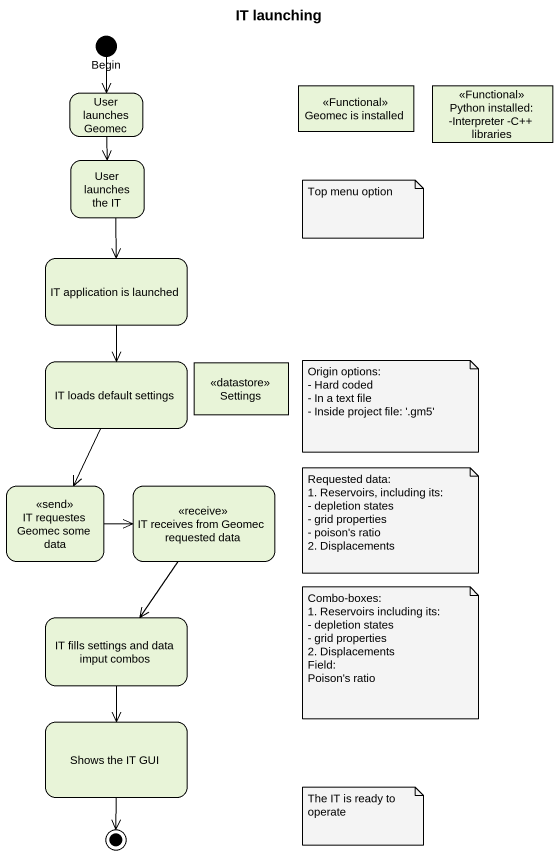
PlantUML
@startuml
title IT launching
hide empty description
state Begin <<start>>
state "User launches Geomec" as User_launches_Geomec
state "Geomec is installed" as Geomec_is_installed <<Functional>>
state "Python installed: -Interpreter -C++ libraries" as Python_installed <<Functional>>
state "User launches the IT" as User_launches_the_IT
state "IT application is launched" as IT_application_is_launched
state "IT loads default settings" as IT_loads_default_settings
state Settings <<datastore>>
state "IT requestes Geomec some data" as IT_requestes_Geomec_some <<send>>
state "IT receives from Geomec requested data" as IT_receives_from_Geomec <<receive>>
state "IT fills settings and data imput combos" as IT_fills_settings_and_data
state "Shows the IT GUI" as Shows_the_IT_GUI
Begin --> User_launches_Geomec
User_launches_Geomec --> User_launches_the_IT
User_launches_the_IT --> IT_application_is_launched
IT_application_is_launched --> IT_loads_default_settings
IT_loads_default_settings --> IT_requestes_Geomec_some
IT_requestes_Geomec_some -right-> IT_receives_from_Geomec
IT_receives_from_Geomec --> IT_fills_settings_and_data
IT_fills_settings_and_data --> Shows_the_IT_GUI
Shows_the_IT_GUI --> [*]
note as N1
  Top menu option
end note
note as N2
  Origin options:
  - Hard coded
  - In a text file
  - Inside project file: '.gm5'
end note
note as N3
  Requested data:
  1. Reservoirs, including its:
  - depletion states
  - grid properties
  - poison's ratio
  2. Displacements
end note
note as N4
  Combo-boxes:
  1. Reservoirs including its:
  - depletion states
  - grid properties
  2. Displacements
  Field:
  Poison's ratio
end note
note as N5
  The IT is ready to operate
end note
@enduml
